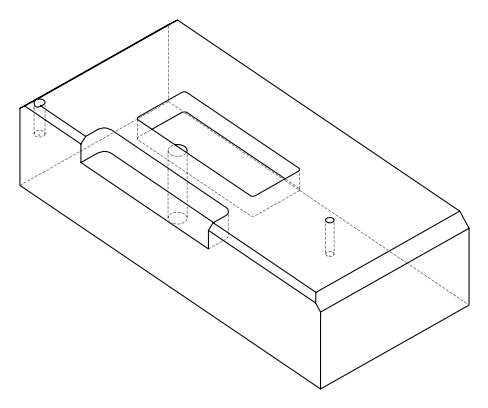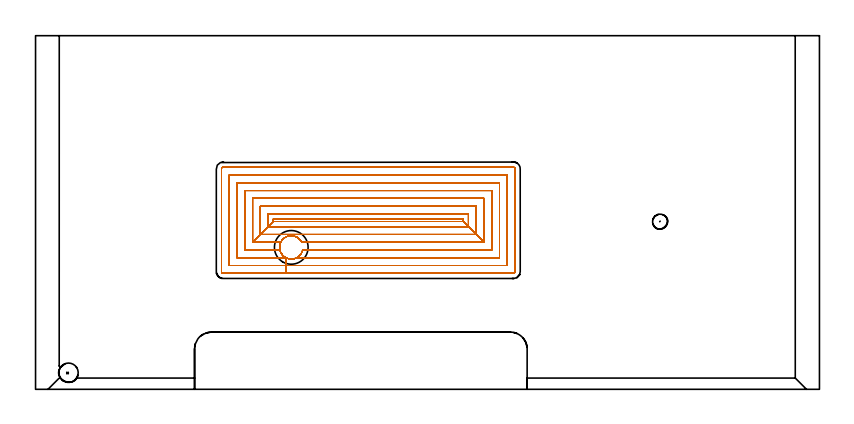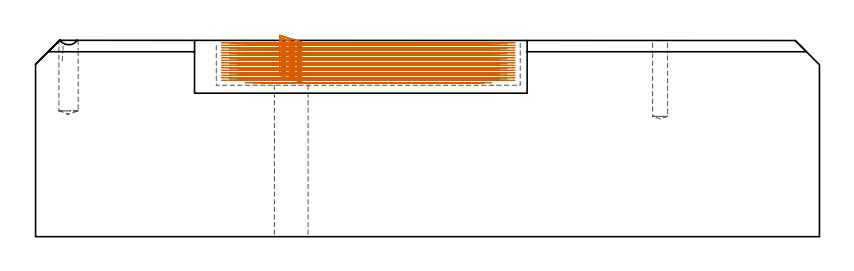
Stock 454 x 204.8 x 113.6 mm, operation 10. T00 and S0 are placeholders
(PLAN: 11 operations, 6 tool changes, 145.1 min)
(1 SPOT_DRILL | STEP1POCKET | NXT0321_9005460120000 | 0.03 min | 0 mm3)
(2 SPOT_DRILL_1 | STEP1POCKET_1 | NXT0321_9005460120000 | 0.03 min | 1 mm3)
(3 INDEXABLE_INSERT_DRILL_THROUGH_HOLE_FROM_SOLID | STEP1HOLE | NXT0302_010 | 0.37 min | 33866 mm3)
(4 DRILL_BLIND_HOLE_INTO_CENTER | STEP1POCKET | NXT0301_083 | 0.18 min | 4063 mm3)
(5 DRILL_BLIND_HOLE_INTO_CENTER_1 | STEP1POCKET_1 | NXT0301_058 | 0.19 min | 2621 mm3)
(6 AREA_MILL | FG_CHAMFER_SURFACE | UGT0205_001 | 2.07 min | 1952 mm3)
(7 AREA_MILL_1 | FG_CHAMFER_SURFACE_1 | UGT0205_001 | 8.44 min | 20073 mm3)
(8 AREA_MILL_2 | FG_CHAMFER_SURFACE_2 | UGT0205_001 | 3.98 min | 3399 mm3)
(9 AREA_MILL_3 | FG_CHAMFER_SURFACE_3 | UGT0205_001 | 8.42 min | 19048 mm3)
(10 MILL_RECTANGULAR_POCKET | POCKET_RECTANGULAR_STRAIGHT | NXT0201_008 | Follow Part, ap 1.5, ae 75% | 101.6 min | 299252 mm3)
(11 MILL_SLOT | SLOT_PARTIAL_RECTANGULAR | UGT0201_008 | Follow Part, ap 4, ae 75% | 19.78 min | 192999 mm3)
(TOOL NXT0321_9005460120000 | NC Spot Drill, 142deg, 12mm, Carbide, Uncoated | D12 PA142 FL30 Z2)
(TOOL NXT0302_010 | Index. Insert Drill 19.5mm [880-D1950L25-05] | D19.5 PA176 FL98 Z2)
(TOOL NXT0301_083 | Carbide Drill 11.2mm [860.1-1120-056A1-MM 2214] | D11.2 PA140 FL72 Z2)
(TOOL NXT0301_058 | Carbide Drill 8.7mm [860.1-0870-026A1-MM 2214] | D8.7 PA140 FL47 Z2)
(TOOL UGT0205_001 | Chamfer Mill 20 x 3 x 45 deg. | D20 FL50 Z2)
(TOOL NXT0201_008 | ENDMILL 6mm [2P460-0600-NA 1630] | D6 FL26 Z6)
(TOOL UGT0201_008 | End Mill 16 mm | D16 FL32 Z4)
(OP 10 MILL_RECTANGULAR_POCKET, part 1 of 2)
G17 G21 G94 G90
T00 M6
G54
G17 G0 G90 X141.515 Y83.685 S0 M3
G43 Z123.73 H1
Z116.73
G94 G1 X141.766 Y84.548 Z116.49 F250.
X142.164 Y85.428 Z116.231
X142.357 Y85.742 Z116.132
X142.858 Y86.451 Z115.899
X142.944 Y86.555 Z115.863
X143.418 Y87.06 Z115.677
X143.566 Y87.199 Z115.623
X144.183 Y87.695 Z115.411
X144.893 Y88.137 Z115.187
X145.218 Y88.311 Z115.088
X146.105 Y88.653 Z114.833
X147.031 Y88.868 Z114.579
X147.978 Y88.952 Z114.324
X148.928 Y88.903 Z114.069
X149.861 Y88.722 Z113.814
X150.76 Y88.412 Z113.56
X151.091 Y88.25 Z113.461
X151.811 Y87.836 Z113.238
X152.118 Y87.634 Z113.14
X152.665 Y87.183 Z112.95
X153.161 Y86.678 Z112.76
X153.603 Y86.124 Z112.57
X153.8 Y85.813 Z112.472
X154.138 Y85.2 Z112.284
X259.7 F500.
Y110.6
X125.7
Y85.2
X137.7 Y97.2
X247.7
Y98.6
X137.7
Y97.2
X134.7 Y94.2
X250.7
Y101.6
X134.7
Y94.2
X130.2 Y89.7
X255.2
Y106.1
X130.2
Y89.7
X125.7 Y85.2
X142.057
G0 X142.059 Y79.218 Z116.73
G1 X142.28 Y78.783 Z116.599 F250.
X142.468 Y78.465 Z116.5
X142.892 Y77.894 Z116.31
X143.374 Y77.371 Z116.119
X143.907 Y76.901 Z115.929
X144.209 Y76.688 Z115.83
X144.51 Y76.476 Z115.731
X145.374 Y76.021 Z115.469
X146.294 Y75.694 Z115.208
X147.252 Y75.502 Z114.946
X148.227 Y75.449 Z114.684
X149.2 Y75.537 Z114.423
X150.15 Y75.764 Z114.161
X151.057 Y76.124 Z113.899
X151.38 Y76.302 Z113.801
X151.752 Y76.526 Z113.684
X152.359 Y76.965 Z113.484
X153.022 Y77.587 Z113.24
X153.576 Y78.255 Z113.007
X153.79 Y78.555 Z112.909
X154.256 Y79.419 Z112.646
X154.593 Y80.341 Z112.383
X154.674 Y80.7 Z112.284
X264.2 F500.
Y115.1
X121.2
Y80.7
X141.524
G0 X141.925 Y84.9 Z116.73
G1 X141.766 Y84.548 Z116.626 F250.
X141.496 Y83.619 Z116.368
X141.362 Y82.662 Z116.109
X141.364 Y81.696 Z115.85
X141.505 Y80.74 Z115.591
X141.78 Y79.813 Z115.332
X141.928 Y79.476 Z115.233
X142.28 Y78.783 Z115.025
X142.468 Y78.465 Z114.926
X142.892 Y77.894 Z114.735
X143.374 Y77.371 Z114.545
X143.907 Y76.901 Z114.354
X144.209 Y76.688 Z114.255
X144.51 Y76.476 Z114.156
X145.346 Y76.033 Z113.903
X146.235 Y75.71 Z113.65
X147.16 Y75.514 Z113.396
X148.103 Y75.448 Z113.143
X149.046 Y75.514 Z112.89
X149.971 Y75.71 Z112.636
X150.86 Y76.032 Z112.383
X151.188 Y76.2 Z112.284
X268.7 F500.
Y119.6
X116.7
Y76.2
X145.019
Y71.7
X273.2
Y124.1
X112.2
Y71.7
X145.019
Y67.2
X276.9
G3 X277.7 Y68. R0.8
G1 Y127.8
G3 X276.9 Y128.6 R0.8
G1 X108.5
G3 X107.7 Y127.8 R0.8
G1 Y68.
G3 X108.5 Y67.2 R0.8
G1 X145.019
X146.019
G0 X141.517 Y83.686 Z115.284
G1 X141.531 Y83.771 Z115.261 F250.
X141.815 Y84.676 Z115.007
X142.164 Y85.428 Z114.784
X142.357 Y85.742 Z114.686
X142.858 Y86.451 Z114.453
X142.944 Y86.555 Z114.417
X143.418 Y87.06 Z114.231
X143.566 Y87.199 Z114.177
X144.183 Y87.695 Z113.965
X144.893 Y88.137 Z113.741
X145.218 Y88.311 Z113.642
X146.105 Y88.653 Z113.387
X147.031 Y88.868 Z113.133
X147.978 Y88.952 Z112.878
X148.928 Y88.903 Z112.623
X149.861 Y88.722 Z112.368
X150.76 Y88.412 Z112.113
X151.091 Y88.25 Z112.015
X151.811 Y87.836 Z111.792
X152.118 Y87.634 Z111.694
X152.665 Y87.183 Z111.504
X153.161 Y86.678 Z111.314
X153.603 Y86.124 Z111.124
X153.8 Y85.813 Z111.026
X154.138 Y85.2 Z110.838
X259.7 F500.
Y110.6
X125.7
Y85.2
X137.7 Y97.2
X247.7
Y98.6
X137.7
Y97.2
X134.7 Y94.2
X250.7
Y101.6
X134.7
Y94.2
X130.2 Y89.7
X255.2
Y106.1
X130.2
Y89.7
X125.7 Y85.2
X142.057
G0 X142.059 Y79.217 Z115.284
G1 X142.28 Y78.783 Z115.154 F250.
X142.468 Y78.465 Z115.055
X142.892 Y77.894 Z114.864
X143.374 Y77.371 Z114.673
X143.907 Y76.901 Z114.483
X144.209 Y76.688 Z114.384
X144.511 Y76.476 Z114.285
X145.374 Y76.021 Z114.024
X146.294 Y75.694 Z113.762
X147.252 Y75.502 Z113.5
X148.227 Y75.45 Z113.239
X149.2 Y75.537 Z112.977
X150.15 Y75.764 Z112.715
X151.057 Y76.124 Z112.454
X151.38 Y76.302 Z112.355
X151.752 Y76.526 Z112.238
X152.359 Y76.965 Z112.038
X153.02 Y77.586 Z111.795
X153.576 Y78.256 Z111.561
X153.789 Y78.554 Z111.463
X153.969 Y78.873 Z111.365
X154.15 Y79.194 Z111.266
X154.397 Y79.757 Z111.102
X154.593 Y80.341 Z110.937
X154.674 Y80.7 Z110.838
X264.2 F500.
Y115.1
X121.2
Y80.7
X141.524
G0 X141.918 Y84.903 Z115.284
G1 X141.815 Y84.676 Z115.217 F250.
X141.531 Y83.771 Z114.963
X141.376 Y82.834 Z114.709
X141.353 Y81.886 Z114.454
X141.463 Y80.943 Z114.2
X141.704 Y80.025 Z113.946
X141.928 Y79.476 Z113.787
X142.28 Y78.783 Z113.579
X142.468 Y78.465 Z113.48
X142.892 Y77.894 Z113.289
X143.374 Y77.371 Z113.098
X143.907 Y76.901 Z112.908
X144.209 Y76.688 Z112.809
X144.511 Y76.476 Z112.71
X145.346 Y76.033 Z112.457
X146.235 Y75.711 Z112.204
X147.16 Y75.514 Z111.95
X148.103 Y75.448 Z111.697
X149.046 Y75.514 Z111.443
X149.971 Y75.71 Z111.19
X150.86 Y76.032 Z110.937
X151.188 Y76.2 Z110.838
X268.7 F500.
Y119.6
X116.7
Y76.2
X145.019
Y71.7
X273.2
Y124.1
X112.2
Y71.7
X145.019
Y67.2
X276.9
G3 X277.7 Y68. R0.8
G1 Y127.8
G3 X276.9 Y128.6 R0.8
G1 X108.5
G3 X107.7 Y127.8 R0.8
G1 Y68.
G3 X108.5 Y67.2 R0.8
G1 X145.019
X146.019
G0 X141.516 Y83.685 Z113.838
G1 X141.765 Y84.545 Z113.598 F250.
X142.162 Y85.425 Z113.339
X142.355 Y85.738 Z113.241
X142.858 Y86.451 Z113.007
X142.944 Y86.555 Z112.971
X143.418 Y87.06 Z112.785
X143.566 Y87.199 Z112.731
X144.183 Y87.695 Z112.519
X144.893 Y88.137 Z112.295
X145.218 Y88.311 Z112.196
X146.105 Y88.653 Z111.941
X147.031 Y88.868 Z111.686
X147.978 Y88.952 Z111.432
X148.928 Y88.903 Z111.177
X149.861 Y88.722 Z110.922
X150.76 Y88.412 Z110.667
X151.091 Y88.25 Z110.569
X151.811 Y87.836 Z110.346
X152.118 Y87.634 Z110.248
X152.665 Y87.183 Z110.058
X153.161 Y86.678 Z109.868
X153.603 Y86.124 Z109.678
X153.8 Y85.813 Z109.579
X154.138 Y85.2 Z109.392
X259.7 F500.
Y110.6
X125.7
Y85.2
X137.7 Y97.2
X247.7
Y98.6
X137.7
Y97.2
X134.7 Y94.2
X250.7
Y101.6
X134.7
Y94.2
X130.2 Y89.7
X255.2
Y106.1
X130.2
Y89.7
X125.7 Y85.2
X142.057
G0 X142.059 Y79.218 Z113.838
G1 X142.28 Y78.783 Z113.707 F250.
X142.468 Y78.465 Z113.608
X142.892 Y77.894 Z113.418
X143.374 Y77.371 Z113.227
X143.907 Y76.901 Z113.037
X144.209 Y76.688 Z112.938
X144.511 Y76.476 Z112.839
X145.374 Y76.021 Z112.577
X146.294 Y75.694 Z112.316
X147.252 Y75.502 Z112.054
X148.227 Y75.45 Z111.792
X149.2 Y75.537 Z111.531
X150.15 Y75.764 Z111.269
X151.057 Y76.124 Z111.007
X151.38 Y76.302 Z110.909
X151.752 Y76.526 Z110.792
X152.359 Y76.965 Z110.592
X153.018 Y77.584 Z110.349
X153.577 Y78.256 Z110.115
X153.753 Y78.502 Z110.034
X153.906 Y78.763 Z109.953
X154.093 Y79.081 Z109.854
X154.374 Y79.698 Z109.672
X154.593 Y80.341 Z109.491
X154.674 Y80.7 Z109.392
X264.2 F500.
Y115.1
X121.2
Y80.7
X141.524
G0 X141.925 Y84.9 Z113.838
G1 X141.765 Y84.545 Z113.733 F250.
X141.496 Y83.617 Z113.475
X141.362 Y82.661 Z113.216
X141.365 Y81.695 Z112.957
X141.505 Y80.74 Z112.698
X141.779 Y79.814 Z112.44
X141.927 Y79.477 Z112.341
X142.28 Y78.783 Z112.132
X142.468 Y78.465 Z112.033
X142.892 Y77.894 Z111.843
X143.374 Y77.371 Z111.652
X143.907 Y76.901 Z111.462
X144.209 Y76.688 Z111.363
X144.511 Y76.476 Z111.264
X145.346 Y76.033 Z111.011
X146.235 Y75.711 Z110.757
X147.16 Y75.514 Z110.504
X148.103 Y75.448 Z110.251
X149.046 Y75.514 Z109.997
X149.971 Y75.71 Z109.744
X150.86 Y76.032 Z109.491
X151.188 Y76.2 Z109.392
X268.7 F500.
Y119.6
X116.7
Y76.2
X145.019
Y71.7
X273.2
Y124.1
X112.2
Y71.7
X145.019
Y67.2
X276.9
G3 X277.7 Y68. R0.8
G1 Y127.8
G3 X276.9 Y128.6 R0.8
G1 X108.5
G3 X107.7 Y127.8 R0.8
G1 Y68.
G3 X108.5 Y67.2 R0.8
G1 X145.019
X146.019
G0 X141.516 Y83.685 Z112.392
G1 X141.765 Y84.545 Z112.152 F250.
X142.162 Y85.425 Z111.893
X142.355 Y85.738 Z111.795
X142.858 Y86.451 Z111.561
X142.944 Y86.555 Z111.525
X143.418 Y87.06 Z111.339
X143.566 Y87.199 Z111.285
X144.183 Y87.695 Z111.073
X144.893 Y88.137 Z110.849
X145.218 Y88.311 Z110.75
X146.105 Y88.653 Z110.495
X147.031 Y88.868 Z110.24
X147.978 Y88.952 Z109.986
X148.928 Y88.903 Z109.731
X149.861 Y88.722 Z109.476
X150.76 Y88.412 Z109.221
X151.091 Y88.25 Z109.122
X151.811 Y87.836 Z108.9
X152.118 Y87.634 Z108.801
X152.665 Y87.183 Z108.612
X153.161 Y86.678 Z108.422
X153.603 Y86.124 Z108.232
X153.8 Y85.813 Z108.133
X154.138 Y85.2 Z107.946
X259.7 F500.
Y110.6
X125.7
Y85.2
X137.7 Y97.2
X247.7
Y98.6
X137.7
Y97.2
X134.7 Y94.2
X250.7
Y101.6
X134.7
Y94.2
X130.2 Y89.7
X255.2
Y106.1
X130.2
Y89.7
X125.7 Y85.2
X142.057
G0 X142.059 Y79.217 Z112.392
G1 X142.28 Y78.783 Z112.261 F250.
X142.468 Y78.465 Z112.162
X142.892 Y77.894 Z111.972
X143.374 Y77.371 Z111.781
X143.907 Y76.901 Z111.591
X144.209 Y76.688 Z111.492
X144.51 Y76.476 Z111.393
X145.374 Y76.021 Z111.131
X146.294 Y75.694 Z110.87
X147.252 Y75.502 Z110.608
X148.227 Y75.449 Z110.346
X149.2 Y75.537 Z110.085
X150.15 Y75.764 Z109.823
X151.057 Y76.124 Z109.561
X151.38 Y76.302 Z109.463
X151.752 Y76.526 Z109.346
X152.359 Y76.965 Z109.145
X153.018 Y77.584 Z108.903
X153.577 Y78.256 Z108.669
X153.77 Y78.526 Z108.58
X153.936 Y78.814 Z108.491
X154.12 Y79.133 Z108.392
X154.385 Y79.725 Z108.218
X154.593 Y80.341 Z108.044
X154.674 Y80.7 Z107.946
X264.2 F500.
Y115.1
X121.2
Y80.7
X141.524
G0 X141.925 Y84.9 Z112.392
G1 X141.765 Y84.545 Z112.287 F250.
X141.496 Y83.617 Z112.029
X141.362 Y82.661 Z111.77
X141.365 Y81.695 Z111.511
X141.505 Y80.74 Z111.252
X141.779 Y79.814 Z110.994
X141.927 Y79.477 Z110.895
X142.28 Y78.783 Z110.686
X142.468 Y78.465 Z110.587
X142.892 Y77.894 Z110.397
X143.374 Y77.371 Z110.206
X143.907 Y76.901 Z110.016
X144.209 Y76.688 Z109.917
X144.51 Y76.476 Z109.818
X145.346 Y76.033 Z109.565
X146.235 Y75.71 Z109.311
X147.16 Y75.514 Z109.058
X148.103 Y75.448 Z108.805
X149.046 Y75.514 Z108.551
X149.971 Y75.71 Z108.298
X150.86 Y76.032 Z108.044
X151.188 Y76.2 Z107.946
X268.7 F500.
Y119.6
X116.7
Y76.2
X145.019
Y71.7
X273.2
Y124.1
X112.2
Y71.7
X145.019
Y67.2
X276.9
G3 X277.7 Y68. R0.8
G1 Y127.8
G3 X276.9 Y128.6 R0.8
G1 X108.5
G3 X107.7 Y127.8 R0.8
G1 Y68.
G3 X108.5 Y67.2 R0.8
G1 X145.019
X146.019
G0 X141.516 Y83.685 Z110.946
G1 X141.765 Y84.545 Z110.706 F250.
X142.162 Y85.425 Z110.447
X142.355 Y85.738 Z110.349
X142.858 Y86.451 Z110.115
X142.944 Y86.555 Z110.079
X143.418 Y87.06 Z109.893
X143.566 Y87.199 Z109.839
X144.183 Y87.695 Z109.627
X144.893 Y88.137 Z109.403
X145.218 Y88.311 Z109.304
X146.105 Y88.653 Z109.049
X147.031 Y88.868 Z108.794
X147.978 Y88.952 Z108.539
X148.928 Y88.903 Z108.285
X149.861 Y88.722 Z108.03
X150.76 Y88.412 Z107.775
X151.091 Y88.25 Z107.676
X151.811 Y87.836 Z107.454
X152.118 Y87.634 Z107.355
X152.665 Y87.183 Z107.165
X153.161 Y86.678 Z106.976
X153.603 Y86.124 Z106.786
X153.8 Y85.813 Z106.687
X154.138 Y85.2 Z106.5
X259.7 F500.
X247.7 Y97.2
Y98.6
X137.7
Y97.2
X247.7
X250.7 Y94.2
Y101.6
X134.7
Y94.2
X250.7
X255.2 Y89.7
Y106.1
X130.2
Y89.7
X255.2
X259.7 Y85.2
Y110.6
X125.7
Y85.2
X142.057
G0 X142.059 Y79.218 Z110.946
G1 X142.28 Y78.783 Z110.815 F250.
X142.468 Y78.465 Z110.716
X142.892 Y77.894 Z110.525
X143.374 Y77.371 Z110.335
X143.907 Y76.901 Z110.144
X144.209 Y76.688 Z110.045
X144.51 Y76.476 Z109.947
X145.374 Y76.021 Z109.685
X146.294 Y75.694 Z109.423
X147.252 Y75.502 Z109.162
X148.227 Y75.449 Z108.9
X149.2 Y75.537 Z108.638
X150.15 Y75.764 Z108.377
X151.057 Y76.124 Z108.115
X151.38 Y76.302 Z108.016
X151.752 Y76.526 Z107.9
X152.359 Y76.965 Z107.699
X153.023 Y77.589 Z107.455
X153.576 Y78.255 Z107.223
X153.79 Y78.555 Z107.124
X154.256 Y79.419 Z106.861
X154.593 Y80.341 Z106.598
X154.674 Y80.7 Z106.5
X264.2 F500.
Y115.1
X121.2
Y80.7
X141.524
G0 X141.925 Y84.9 Z110.946
G1 X141.765 Y84.545 Z110.841 F250.
X141.496 Y83.617 Z110.582
X141.362 Y82.661 Z110.324
X141.365 Y81.695 Z110.065
X141.505 Y80.74 Z109.806
X141.779 Y79.814 Z109.548
X141.927 Y79.477 Z109.449
X142.28 Y78.783 Z109.24
X142.468 Y78.465 Z109.141
X142.892 Y77.894 Z108.951
X143.374 Y77.371 Z108.76
X143.907 Y76.901 Z108.57
X144.209 Y76.688 Z108.471
X144.51 Y76.476 Z108.372
X145.346 Y76.033 Z108.119
X146.235 Y75.71 Z107.865
X147.16 Y75.514 Z107.612
X148.103 Y75.448 Z107.358
X149.046 Y75.514 Z107.105
X149.971 Y75.71 Z106.852
X150.86 Y76.032 Z106.598
X151.188 Y76.2 Z106.5
X268.7 F500.
Y119.6
X116.7
Y76.2
X145.019
Y71.7
X273.2
Y124.1
X112.2
Y71.7
X145.019
Y67.2
X276.9
G3 X277.7 Y68. R0.8
G1 Y127.8
G3 X276.9 Y128.6 R0.8
G1 X108.5
G3 X107.7 Y127.8 R0.8
G1 Y68.
G3 X108.5 Y67.2 R0.8
G1 X145.019
X146.019
G0 X141.516 Y83.685 Z109.5
G1 X141.765 Y84.545 Z109.26 F250.
X142.162 Y85.425 Z109.001
X142.355 Y85.738 Z108.902
X142.858 Y86.451 Z108.669
X142.944 Y86.555 Z108.633
X143.418 Y87.06 Z108.447
X143.566 Y87.199 Z108.392
X144.183 Y87.695 Z108.18
X144.893 Y88.137 Z107.956
X145.218 Y88.311 Z107.858
X146.105 Y88.653 Z107.603
X147.031 Y88.868 Z107.348
X147.978 Y88.952 Z107.093
X148.928 Y88.903 Z106.839
X149.861 Y88.722 Z106.584
X150.76 Y88.412 Z106.329
X151.091 Y88.25 Z106.23
X151.811 Y87.836 Z106.008
X152.118 Y87.634 Z105.909
X152.665 Y87.183 Z105.719
X153.161 Y86.678 Z105.53
X153.603 Y86.124 Z105.34
X153.8 Y85.813 Z105.241
X154.138 Y85.2 Z105.053
X259.7 F500.
X247.7 Y97.2
Y98.6
X137.7
Y97.2
X247.7
X250.7 Y94.2
Y101.6
X134.7
Y94.2
X250.7
X255.2 Y89.7
Y106.1
X130.2
Y89.7
X255.2
X259.7 Y85.2
Y110.6
X125.7
Y85.2
X142.057
G0 X142.059 Y79.218 Z109.5
G1 X142.28 Y78.783 Z109.369 F250.
X142.468 Y78.465 Z109.27
X142.892 Y77.894 Z109.079
X143.374 Y77.371 Z108.889
X143.907 Y76.901 Z108.698
X144.209 Y76.688 Z108.599
X144.51 Y76.476 Z108.501
X145.374 Y76.021 Z108.239
X146.294 Y75.694 Z107.977
X147.252 Y75.502 Z107.716
X148.227 Y75.449 Z107.454
X149.2 Y75.537 Z107.192
X150.15 Y75.764 Z106.931
X151.057 Y76.124 Z106.669
X151.38 Y76.302 Z106.57
X151.752 Y76.526 Z106.454
X152.359 Y76.965 Z106.253
X153.023 Y77.589 Z106.009
X153.576 Y78.255 Z105.777
X153.79 Y78.555 Z105.678
X154.256 Y79.419 Z105.415
X154.593 Y80.341 Z105.152
X154.674 Y80.7 Z105.053
X264.2 F500.
Y115.1
X121.2
Y80.7
X141.524
G0 X141.925 Y84.9 Z109.5
G1 X141.765 Y84.545 Z109.395 F250.
X141.496 Y83.617 Z109.136
X141.362 Y82.661 Z108.878
X141.365 Y81.695 Z108.619
X141.505 Y80.74 Z108.36
X141.779 Y79.814 Z108.101
X141.927 Y79.477 Z108.003
X142.28 Y78.783 Z107.794
X142.468 Y78.465 Z107.695
X142.892 Y77.894 Z107.505
X143.374 Y77.371 Z107.314
X143.907 Y76.901 Z107.124
X144.209 Y76.688 Z107.025
X144.51 Y76.476 Z106.926
X145.346 Y76.033 Z106.672
X146.235 Y75.71 Z106.419
X147.16 Y75.514 Z106.166
X148.103 Y75.448 Z105.912
X149.046 Y75.514 Z105.659
X149.971 Y75.71 Z105.406
X150.86 Y76.032 Z105.152
X151.188 Y76.2 Z105.053
X268.7 F500.
Y119.6
X116.7
Y76.2
X145.019
Y71.7
X273.2
Y124.1
X112.2
Y71.7
X145.019
Y67.2
X276.9
G3 X277.7 Y68. R0.8
G1 Y127.8
G3 X276.9 Y128.6 R0.8
G1 X108.5
G3 X107.7 Y127.8 R0.8
G1 Y68.
G3 X108.5 Y67.2 R0.8
G1 X145.019
X146.019
G0 X141.516 Y83.685 Z108.053
G1 X141.765 Y84.545 Z107.814 F250.
X142.162 Y85.425 Z107.555
X142.355 Y85.738 Z107.456
X142.858 Y86.451 Z107.223
X142.944 Y86.555 Z107.186
X143.418 Y87.06 Z107.001
X143.566 Y87.199 Z106.946
X144.183 Y87.695 Z106.734
X144.893 Y88.137 Z106.51
X145.218 Y88.311 Z106.411
X146.105 Y88.653 Z106.157
X147.031 Y88.868 Z105.902
X147.978 Y88.952 Z105.647
X148.928 Y88.903 Z105.392
X149.861 Y88.722 Z105.138
X150.76 Y88.412 Z104.883
X151.091 Y88.25 Z104.784
X151.811 Y87.836 Z104.562
X152.118 Y87.634 Z104.463
X152.665 Y87.183 Z104.273
X153.161 Y86.678 Z104.083
X153.603 Y86.124 Z103.894
X153.8 Y85.813 Z103.795
X154.138 Y85.2 Z103.607
X259.7 F500.
X247.7 Y97.2
Y98.6
X137.7
Y97.2
X247.7
X250.7 Y94.2
Y101.6
X134.7
Y94.2
X250.7
X255.2 Y89.7
Y106.1
X130.2
Y89.7
X255.2
X259.7 Y85.2
Y110.6
X125.7
Y85.2
X142.057
G0 X142.059 Y79.218 Z108.053
G1 X142.28 Y78.783 Z107.923 F250.
X142.468 Y78.465 Z107.824
X142.892 Y77.894 Z107.633
X143.374 Y77.371 Z107.443
X143.907 Y76.901 Z107.252
X144.209 Y76.688 Z107.153
X144.51 Y76.476 Z107.054
X145.374 Y76.021 Z106.793
X146.294 Y75.694 Z106.531
X147.252 Y75.502 Z106.269
X148.227 Y75.449 Z106.008
X149.2 Y75.537 Z105.746
X150.15 Y75.764 Z105.484
X151.057 Y76.124 Z105.223
X151.38 Y76.302 Z105.124
X151.752 Y76.526 Z105.008
X152.359 Y76.965 Z104.807
X153.023 Y77.589 Z104.563
X153.576 Y78.255 Z104.331
X153.79 Y78.555 Z104.232
X154.256 Y79.419 Z103.969
X154.593 Y80.341 Z103.706
X154.674 Y80.7 Z103.607
X264.2 F500.
Y115.1
X121.2
Y80.7
X141.524
G0 X141.925 Y84.9 Z108.053
G1 X141.765 Y84.545 Z107.949 F250.
X141.496 Y83.617 Z107.69
X141.362 Y82.661 Z107.431
X141.365 Y81.695 Z107.173
X141.505 Y80.74 Z106.914
X141.779 Y79.814 Z106.655
X141.927 Y79.477 Z106.557
X142.28 Y78.783 Z106.348
X142.468 Y78.465 Z106.249
X142.892 Y77.894 Z106.058
X143.374 Y77.371 Z105.868
X143.907 Y76.901 Z105.677
X144.209 Y76.688 Z105.578
X144.51 Y76.476 Z105.48
X145.346 Y76.033 Z105.226
X146.235 Y75.71 Z104.973
X147.16 Y75.514 Z104.72
X148.103 Y75.448 Z104.466
X149.046 Y75.514 Z104.213
X149.971 Y75.71 Z103.959
X150.86 Y76.032 Z103.706
X151.188 Y76.2 Z103.607
X268.7 F500.
Y119.6
X116.7
Y76.2
X145.019
Y71.7
X273.2
Y124.1
X112.2
Y71.7
X145.019
Y67.2
X276.9
G3 X277.7 Y68. R0.8
G1 Y127.8
G3 X276.9 Y128.6 R0.8
G1 X108.5
G3 X107.7 Y127.8 R0.8
G1 Y68.
G3 X108.5 Y67.2 R0.8
G1 X145.019
X146.019
G0 X141.521 Y83.684 Z106.607
G1 X141.548 Y83.842 Z106.564 F250.
X141.87 Y84.813 Z106.29
X142.03 Y85.144 Z106.192
X142.177 Y85.449 Z106.101
X142.354 Y85.738 Z106.01
X142.863 Y86.456 Z105.774
X142.943 Y86.554 Z105.74
X143.424 Y87.066 Z105.552
X143.566 Y87.199 Z105.5
X144.184 Y87.696 Z105.288
X144.891 Y88.136 Z105.064
X145.216 Y88.31 Z104.966
X146.1 Y88.651 Z104.712
X147.022 Y88.866 Z104.458
X147.964 Y88.951 Z104.205
X148.91 Y88.905 Z103.951
X149.84 Y88.727 Z103.697
X150.736 Y88.423 Z103.444
X151.091 Y88.25 Z103.338
X151.808 Y87.838 Z103.116
X152.116 Y87.635 Z103.017
X152.646 Y87.2 Z102.834
X153.13 Y86.713 Z102.65
X153.642 Y86.062 Z102.428
X153.799 Y85.814 Z102.349
X154.138 Y85.2 Z102.161
X259.7 F500.
X247.7 Y97.2
Y98.6
X137.7
Y97.2
X247.7
X250.7 Y94.2
Y101.6
X134.7
Y94.2
X250.7
X255.2 Y89.7
Y106.1
X130.2
Y89.7
X255.2
X259.7 Y85.2
Y110.6
X125.7
Y85.2
X142.057
G0 X142.059 Y79.218 Z106.607
G1 X142.28 Y78.783 Z106.477 F250.
X142.46 Y78.478 Z106.382
X142.671 Y78.194 Z106.287
X142.89 Y77.897 Z106.188
X143.373 Y77.372 Z105.997
X143.909 Y76.9 Z105.806
X144.21 Y76.687 Z105.707
X144.512 Y76.475 Z105.608
X145.374 Y76.021 Z105.347
X146.293 Y75.694 Z105.085
X147.249 Y75.502 Z104.824
X148.223 Y75.449 Z104.563
X149.194 Y75.536 Z104.302
X150.143 Y75.762 Z104.04
X151.05 Y76.12 Z103.779
X151.373 Y76.298 Z103.68
X151.753 Y76.527 Z103.561
X152.359 Y76.965 Z103.361
X153.023 Y77.589 Z103.117
X153.576 Y78.255 Z102.885
X153.772 Y78.529 Z102.794
X153.94 Y78.822 Z102.704
X154.124 Y79.142 Z102.605
X154.387 Y79.73 Z102.433
X154.593 Y80.341 Z102.26
X154.674 Y80.7 Z102.161
X264.2 F500.
Y115.1
X121.2
Y80.7
X141.524
G0 X141.915 Y84.906 Z106.607
G1 X141.87 Y84.813 Z106.58 F250.
X141.548 Y83.842 Z106.305
X141.376 Y82.833 Z106.031
X141.357 Y81.81 Z105.757
X141.493 Y80.796 Z105.483
X141.779 Y79.814 Z105.209
X141.927 Y79.477 Z105.11
X142.28 Y78.783 Z104.902
X142.46 Y78.478 Z104.807
X142.671 Y78.194 Z104.712
X142.89 Y77.897 Z104.613
X143.373 Y77.372 Z104.422
X143.909 Y76.9 Z104.231
X144.21 Y76.687 Z104.132
X144.512 Y76.475 Z104.033
X145.347 Y76.033 Z103.78
X146.236 Y75.71 Z103.526
X147.161 Y75.514 Z103.273
X148.104 Y75.448 Z103.02
X149.047 Y75.514 Z102.767
X149.971 Y75.71 Z102.513
X150.86 Y76.032 Z102.26
X151.188 Y76.2 Z102.161
X268.7 F500.
Y119.6
X116.7
Y76.2
X145.019
Y71.7
X273.2
Y124.1
X112.2
Y71.7
X145.019
Y67.2
X276.9
G3 X277.7 Y68. R0.8
G1 Y127.8
G3 X276.9 Y128.6 R0.8
G1 X108.5
G3 X107.7 Y127.8 R0.8
G1 Y68.
G3 X108.5 Y67.2 R0.8
G1 X145.019
X146.019
G0 X141.515 Y83.685 Z105.161
G1 X141.526 Y83.752 Z105.143 F250.
X141.801 Y84.642 Z104.893
X142.163 Y85.426 Z104.662
X142.356 Y85.74 Z104.563
X142.863 Y86.456 Z104.328
X142.943 Y86.554 Z104.294
X143.424 Y87.066 Z104.106
X143.566 Y87.199 Z104.054
X144.184 Y87.696 Z103.841
X144.812 Y88.086 Z103.643
X144.891 Y88.136 Z103.618
X145.216 Y88.31 Z103.519
X146.1 Y88.651 Z103.266
X147.021 Y88.866 Z103.012
X147.964 Y88.951 Z102.758
X148.91 Y88.905 Z102.505
X149.84 Y88.727 Z102.251
X150.736 Y88.423 Z101.997
X151.091 Y88.25 Z101.892
X151.118 Y88.235 Z101.883
X151.808 Y87.838 Z101.67
X152.116 Y87.635 Z101.571
X152.65 Y87.196 Z101.386
X153.137 Y86.705 Z101.201
X153.637 Y86.069 Z100.984
X153.799 Y85.814 Z100.903
X154.138 Y85.2 Z100.715
X259.7 F500.
Y110.6
X125.7
Y85.2
X137.7 Y97.2
X247.7
Y98.6
X137.7
Y97.2
X134.7 Y94.2
X250.7
Y101.6
X134.7
Y94.2
X130.2 Y89.7
X255.2
Y106.1
X130.2
Y89.7
X125.7 Y85.2
X142.057
G0 X142.059 Y79.218 Z105.161
G1 X142.28 Y78.783 Z105.031 F250.
X142.46 Y78.478 Z104.936
X142.671 Y78.194 Z104.841
X142.89 Y77.897 Z104.742
X143.373 Y77.372 Z104.551
X143.909 Y76.9 Z104.36
X144.21 Y76.687 Z104.261
X144.512 Y76.475 Z104.162
X145.374 Y76.021 Z103.901
X146.293 Y75.694 Z103.639
X147.249 Y75.502 Z103.378
X148.223 Y75.449 Z103.117
X149.194 Y75.536 Z102.855
X150.143 Y75.762 Z102.594
X151.05 Y76.12 Z102.333
X151.373 Y76.298 Z102.234
X151.753 Y76.527 Z102.115
X152.354 Y76.962 Z101.916
X153.023 Y77.588 Z101.671
X153.576 Y78.255 Z101.439
X153.751 Y78.5 Z101.358
X153.904 Y78.76 Z101.277
X154.091 Y79.077 Z101.178
X154.374 Y79.696 Z100.996
X154.593 Y80.341 Z100.814
X154.674 Y80.7 Z100.715
X264.2 F500.
Y115.1
X121.2
Y80.7
X141.524
G0 X141.919 Y84.903 Z105.161
G1 X141.801 Y84.642 Z105.084 F250.
X141.526 Y83.752 Z104.835
X141.376 Y82.833 Z104.585
X141.353 Y81.902 Z104.336
X141.457 Y80.977 Z104.086
X141.687 Y80.075 Z103.837
X141.928 Y79.476 Z103.664
X142.28 Y78.783 Z103.456
X142.46 Y78.478 Z103.361
X142.671 Y78.194 Z103.266
X142.89 Y77.897 Z103.167
X143.373 Y77.372 Z102.976
X143.909 Y76.9 Z102.785
X144.21 Y76.687 Z102.686
X144.512 Y76.475 Z102.587
X145.347 Y76.033 Z102.334
X146.236 Y75.71 Z102.08
X147.161 Y75.514 Z101.827
X148.104 Y75.448 Z101.574
X149.047 Y75.514 Z101.32
X149.971 Y75.71 Z101.067
X150.86 Y76.032 Z100.814
X151.188 Y76.2 Z100.715
X268.7 F500.
Y119.6
X116.7
Y76.2
X145.019
Y71.7
X273.2
Y124.1
X112.2
Y71.7
X145.019
Y67.2
X276.9
G3 X277.7 Y68. R0.8
G1 Y127.8
G3 X276.9 Y128.6 R0.8
G1 X108.5
G3 X107.7 Y127.8 R0.8
G1 Y68.
G3 X108.5 Y67.2 R0.8
G1 X145.019
X146.019
G0 X141.514 Y83.686 Z103.715
G1 X141.52 Y83.726 Z103.704 F250.
X141.814 Y84.676 Z103.438
X142.166 Y85.43 Z103.215
X142.358 Y85.744 Z103.116
X142.858 Y86.451 Z102.884
X142.944 Y86.555 Z102.848
X143.418 Y87.06 Z102.662
X143.566 Y87.199 Z102.608
X144.183 Y87.695 Z102.396
X144.893 Y88.137 Z102.172
X145.218 Y88.311 Z102.073
X146.105 Y88.653 Z101.818
X147.031 Y88.868 Z101.564
X147.978 Y88.952 Z101.309
X148.928 Y88.903 Z101.054
X149.861 Y88.722 Z100.799
X150.76 Y88.412 Z100.544
X151.091 Y88.25 Z100.446
X151.811 Y87.836 Z100.223
X152.118 Y87.634 Z100.125
X152.665 Y87.183 Z99.935
X153.161 Y86.678 Z99.745
X153.603 Y86.124 Z99.555
X153.8 Y85.813 Z99.457
X154.138 Y85.2 Z99.269
X259.7 F500.
X247.7 Y97.2
Y98.6
X137.7
Y97.2
X247.7
X250.7 Y94.2
Y101.6
X134.7
Y94.2
X250.7
X255.2 Y89.7
Y106.1
X130.2
Y89.7
X255.2
X259.7 Y85.2
Y110.6
X125.7
Y85.2
X142.057
G0 X142.059 Y79.218 Z103.715
G1 X142.28 Y78.783 Z103.585 F250.
X142.468 Y78.465 Z103.486
X142.892 Y77.894 Z103.295
X143.374 Y77.371 Z103.104
X143.907 Y76.901 Z102.914
X144.209 Y76.688 Z102.815
X144.51 Y76.476 Z102.716
X145.374 Y76.021 Z102.455
X146.294 Y75.694 Z102.193
X147.252 Y75.502 Z101.931
X148.227 Y75.45 Z101.67
X149.2 Y75.537 Z101.408
X150.15 Y75.764 Z101.146
X151.057 Y76.124 Z100.885
X151.38 Y76.302 Z100.786
X151.752 Y76.526 Z100.669
X152.354 Y76.962 Z100.47
X153.021 Y77.587 Z100.225
X153.576 Y78.255 Z99.993
X153.782 Y78.543 Z99.898
X153.956 Y78.85 Z99.803
X154.138 Y79.17 Z99.704
X154.393 Y79.745 Z99.536
X154.593 Y80.341 Z99.368
X154.674 Y80.7 Z99.269
X264.2 F500.
Y115.1
X121.2
Y80.7
X141.524
G0 X141.918 Y84.904 Z103.715
G1 X141.814 Y84.676 Z103.648 F250.
X141.52 Y83.726 Z103.382
X141.368 Y82.744 Z103.115
X141.361 Y81.751 Z102.849
X141.499 Y80.767 Z102.583
X141.78 Y79.813 Z102.317
X141.928 Y79.476 Z102.218
X142.28 Y78.783 Z102.01
X142.468 Y78.465 Z101.911
X142.892 Y77.894 Z101.72
X143.374 Y77.371 Z101.53
X143.907 Y76.901 Z101.339
X144.209 Y76.688 Z101.24
X144.51 Y76.476 Z101.141
X145.346 Y76.033 Z100.888
X146.235 Y75.71 Z100.635
X147.16 Y75.514 Z100.381
X148.103 Y75.448 Z100.128
X149.046 Y75.514 Z99.874
X149.971 Y75.71 Z99.621
X150.86 Y76.032 Z99.368
X151.188 Y76.2 Z99.269
X268.7 F500.
Y119.6
X116.7
Y76.2
X145.019
Y71.7
X273.2
Y124.1
X112.2
Y71.7
X145.019
Y67.2
X276.9
G3 X277.7 Y68. R0.8
G1 Y127.8
G3 X276.9 Y128.6 R0.8
G1 X108.5
G3 X107.7 Y127.8 R0.8
G1 Y68.
G3 X108.5 Y67.2 R0.8
G1 X145.019
X146.019
G0 X141.514 Y83.686 Z102.269
G1 X141.52 Y83.727 Z102.258 F250.
X141.815 Y84.676 Z101.992
X142.166 Y85.43 Z101.769
X142.358 Y85.744 Z101.67
X142.858 Y86.451 Z101.438
X142.944 Y86.555 Z101.402
X143.418 Y87.06 Z101.216
X143.566 Y87.199 Z101.162
X144.183 Y87.695 Z100.95
X144.893 Y88.137 Z100.726
X145.218 Y88.311 Z100.627
X146.105 Y88.653 Z100.372
X147.031 Y88.868 Z100.117
X147.978 Y88.952 Z99.863
X148.928 Y88.903 Z99.608
X149.861 Y88.722 Z99.353
X150.76 Y88.412 Z99.098
X151.091 Y88.25 Z99.
X151.811 Y87.836 Z98.777
X152.118 Y87.634 Z98.679
X152.665 Y87.183 Z98.489
X153.161 Y86.678 Z98.299
X153.603 Y86.124 Z98.109
X153.8 Y85.813 Z98.01
X154.138 Y85.2 Z97.823
X259.7 F500.
X247.7 Y97.2
Y98.6
X137.7
Y97.2
X247.7
X250.7 Y94.2
Y101.6
X134.7
Y94.2
X250.7
X255.2 Y89.7
Y106.1
X130.2
Y89.7
X255.2
X259.7 Y85.2
Y110.6
X125.7
Y85.2
X142.057
G0 X142.059 Y79.218 Z102.269
G1 X142.28 Y78.783 Z102.138 F250.
X142.468 Y78.465 Z102.039
X142.892 Y77.894 Z101.849
X143.374 Y77.371 Z101.658
X143.907 Y76.901 Z101.468
X144.209 Y76.688 Z101.369
X144.51 Y76.476 Z101.27
X145.374 Y76.021 Z101.008
X146.294 Y75.694 Z100.747
X147.252 Y75.502 Z100.485
X148.227 Y75.45 Z100.223
X149.2 Y75.537 Z99.962
X150.15 Y75.764 Z99.7
X151.057 Y76.124 Z99.438
X151.38 Y76.302 Z99.34
X151.752 Y76.526 Z99.223
X152.359 Y76.965 Z99.023
X153.019 Y77.585 Z98.78
X153.576 Y78.256 Z98.546
X153.76 Y78.512 Z98.462
X153.919 Y78.785 Z98.377
X154.105 Y79.103 Z98.278
X154.379 Y79.71 Z98.1
X154.593 Y80.341 Z97.922
X154.674 Y80.7 Z97.823
X264.2 F500.
Y115.1
X121.2
Y80.7
X141.524
G0 X141.919 Y84.904 Z102.269
G1 X141.815 Y84.676 Z102.202 F250.
X141.52 Y83.727 Z101.936
X141.368 Y82.745 Z101.669
X141.361 Y81.751 Z101.403
X141.499 Y80.767 Z101.137
X141.779 Y79.814 Z100.871
X141.927 Y79.477 Z100.772
X142.28 Y78.783 Z100.563
X142.468 Y78.465 Z100.465
X142.892 Y77.894 Z100.274
X143.374 Y77.371 Z100.083
X143.907 Y76.901 Z99.893
X144.209 Y76.688 Z99.794
X144.51 Y76.476 Z99.695
X145.346 Y76.033 Z99.442
X146.235 Y75.71 Z99.188
X147.16 Y75.514 Z98.935
X148.103 Y75.448 Z98.682
X149.046 Y75.514 Z98.428
X149.971 Y75.71 Z98.175
X150.86 Y76.032 Z97.922
X151.188 Y76.2 Z97.823
X268.7 F500.
Y119.6
X116.7
Y76.2
X145.019
Y71.7
X273.2
Y124.1
X112.2
Y71.7
X145.019
Y67.2
X276.9
G3 X277.7 Y68. R0.8
G1 Y127.8
G3 X276.9 Y128.6 R0.8
G1 X108.5
G3 X107.7 Y127.8 R0.8
G1 Y68.
G3 X108.5 Y67.2 R0.8
G1 X145.019
X146.019
G0 X141.516 Y83.685 Z100.823
G1 X141.765 Y84.545 Z100.583 F250.
X142.162 Y85.425 Z100.324
X142.355 Y85.738 Z100.226
X142.858 Y86.451 Z99.992
X142.944 Y86.555 Z99.956
X143.418 Y87.06 Z99.77
X143.566 Y87.199 Z99.716
X144.183 Y87.695 Z99.504
X144.893 Y88.137 Z99.28
X145.218 Y88.311 Z99.181
X146.105 Y88.653 Z98.926
X147.031 Y88.868 Z98.671
X147.978 Y88.952 Z98.417
X148.928 Y88.903 Z98.162
X149.861 Y88.722 Z97.907
X150.76 Y88.412 Z97.652
X151.091 Y88.25 Z97.553
X151.811 Y87.836 Z97.331
X152.118 Y87.634 Z97.232
X152.665 Y87.183 Z97.043
X153.161 Y86.678 Z96.853
X153.603 Y86.124 Z96.663
X153.8 Y85.813 Z96.564
X154.138 Y85.2 Z96.377
X259.7 F500.
X247.7 Y97.2
Y98.6
X137.7
Y97.2
X247.7
X250.7 Y94.2
Y101.6
X134.7
Y94.2
X250.7
X255.2 Y89.7
Y106.1
X130.2
Y89.7
X255.2
X259.7 Y85.2
Y110.6
X125.7
Y85.2
X142.057
G0 X142.059 Y79.217 Z100.823
G1 X142.28 Y78.783 Z100.692 F250.
X142.468 Y78.465 Z100.593
X142.892 Y77.894 Z100.403
X143.374 Y77.371 Z100.212
X143.907 Y76.901 Z100.022
X144.209 Y76.688 Z99.923
X144.51 Y76.476 Z99.824
X145.374 Y76.021 Z99.562
X146.294 Y75.694 Z99.301
X147.252 Y75.502 Z99.039
X148.227 Y75.449 Z98.777
X149.2 Y75.537 Z98.516
X150.15 Y75.764 Z98.254
X151.057 Y76.124 Z97.992
X151.38 Y76.302 Z97.894
X151.752 Y76.526 Z97.777
X152.359 Y76.965 Z97.577
X153.019 Y77.585 Z97.334
X153.576 Y78.256 Z97.1
X153.773 Y78.531 Z97.01
X153.942 Y78.824 Z96.919
X154.125 Y79.144 Z96.82
X154.387 Y79.731 Z96.648
X154.593 Y80.341 Z96.475
X154.674 Y80.7 Z96.377
X264.2 F500.
Y115.1
X121.2
Y80.7
X141.524
G0 X141.925 Y84.9 Z100.823
G1 X141.765 Y84.545 Z100.718 F250.
X141.496 Y83.617 Z100.46
X141.362 Y82.661 Z100.201
X141.365 Y81.695 Z99.942
X141.505 Y80.74 Z99.683
X141.779 Y79.814 Z99.425
X141.927 Y79.477 Z99.326
X142.28 Y78.783 Z99.117
X142.468 Y78.465 Z99.018
X142.892 Y77.894 Z98.828
X143.374 Y77.371 Z98.637
X143.907 Y76.901 Z98.447
X144.209 Y76.688 Z98.348
X144.51 Y76.476 Z98.249
X145.346 Y76.033 Z97.996
X146.235 Y75.71 Z97.742
X147.16 Y75.514 Z97.489
X148.103 Y75.448 Z97.236
X149.046 Y75.514 Z96.982
X149.971 Y75.71 Z96.729
X150.86 Y76.032 Z96.475
X151.188 Y76.2 Z96.377
X268.7 F500.
Y119.6
X116.7
Y76.2
X145.019
Y71.7
X273.2
Y124.1
X112.2
Y71.7
X145.019
Y67.2
X276.9
G3 X277.7 Y68. R0.8
G1 Y127.8
G3 X276.9 Y128.6 R0.8
G1 X108.5
G3 X107.7 Y127.8 R0.8
G1 Y68.
G3 X108.5 Y67.2 R0.8
G1 X145.019
X146.019
G0 X141.516 Y83.685 Z99.377
G1 X141.765 Y84.545 Z99.137 F250.
X142.162 Y85.425 Z98.878
X142.355 Y85.738 Z98.78
X142.858 Y86.451 Z98.546
X142.944 Y86.555 Z98.51
X143.418 Y87.06 Z98.324
X143.566 Y87.199 Z98.27
X144.183 Y87.695 Z98.058
X144.893 Y88.137 Z97.834
X145.218 Y88.311 Z97.735
X146.105 Y88.653 Z97.48
X147.031 Y88.868 Z97.225
X147.978 Y88.952 Z96.97
X148.928 Y88.903 Z96.716
X149.861 Y88.722 Z96.461
X150.76 Y88.412 Z96.206
X151.091 Y88.25 Z96.107
X151.811 Y87.836 Z95.885
X152.118 Y87.634 Z95.786
X152.665 Y87.183 Z95.597
X153.161 Y86.678 Z95.407
X153.603 Y86.124 Z95.217
X153.8 Y85.813 Z95.118
X154.138 Y85.2 Z94.931
X259.7 F500.
X247.7 Y97.2
Y98.6
X137.7
Y97.2
X247.7
X250.7 Y94.2
Y101.6
X134.7
Y94.2
X250.7
X255.2 Y89.7
Y106.1
X130.2
Y89.7
X255.2
X259.7 Y85.2
Y110.6
X125.7
Y85.2
X142.057
G0 X142.059 Y79.218 Z99.377
G1 X142.28 Y78.783 Z99.246 F250.
X142.468 Y78.465 Z99.147
X142.892 Y77.894 Z98.956
X143.374 Y77.371 Z98.766
X143.907 Y76.901 Z98.575
X144.209 Y76.688 Z98.476
X144.51 Y76.476 Z98.378
X145.374 Y76.021 Z98.116
X146.294 Y75.694 Z97.854
X147.252 Y75.502 Z97.593
X148.227 Y75.449 Z97.331
X149.2 Y75.537 Z97.069
X150.15 Y75.764 Z96.808
X151.057 Y76.124 Z96.546
X151.38 Y76.302 Z96.447
X151.752 Y76.526 Z96.331
X152.359 Y76.965 Z96.13
X153.023 Y77.589 Z95.886
X153.576 Y78.255 Z95.654
X153.79 Y78.555 Z95.555
X154.256 Y79.419 Z95.292
X154.593 Y80.341 Z95.029
X154.674 Y80.7 Z94.931
X264.2 F500.
Y115.1
X121.2
Y80.7
X141.524
G0 X141.925 Y84.9 Z99.377
G1 X141.765 Y84.545 Z99.272 F250.
X141.496 Y83.617 Z99.013
X141.362 Y82.661 Z98.755
X141.365 Y81.695 Z98.496
X141.505 Y80.74 Z98.237
X141.779 Y79.814 Z97.979
X141.927 Y79.477 Z97.88
X142.28 Y78.783 Z97.671
X142.468 Y78.465 Z97.572
X142.892 Y77.894 Z97.382
X143.374 Y77.371 Z97.191
X143.907 Y76.901 Z97.001
X144.209 Y76.688 Z96.902
X144.51 Y76.476 Z96.803
X145.346 Y76.033 Z96.55
X146.235 Y75.71 Z96.296
X147.16 Y75.514 Z96.043
X148.103 Y75.448 Z95.789
X149.046 Y75.514 Z95.536
X149.971 Y75.71 Z95.283
X150.86 Y76.032 Z95.029
X151.188 Y76.2 Z94.931
X268.7 F500.
Y119.6
X116.7
Y76.2
X145.019
Y71.7
X273.2
Y124.1
X112.2
Y71.7
X145.019
Y67.2
X276.9
G3 X277.7 Y68. R0.8
G1 Y127.8
G3 X276.9 Y128.6 R0.8
G1 X108.5
G3 X107.7 Y127.8 R0.8
G1 Y68.
G3 X108.5 Y67.2 R0.8
G1 X145.019
X146.019
G0 X141.516 Y83.685 Z97.931
G1 X141.765 Y84.545 Z97.691 F250.
X142.162 Y85.425 Z97.432
X142.355 Y85.738 Z97.333
X142.858 Y86.451 Z97.1
X142.944 Y86.555 Z97.064
X143.418 Y87.06 Z96.878
X143.566 Y87.199 Z96.823
X144.183 Y87.695 Z96.611
X144.893 Y88.137 Z96.387
X145.218 Y88.311 Z96.289
X146.105 Y88.653 Z96.034
X147.031 Y88.868 Z95.779
X147.978 Y88.952 Z95.524
X148.928 Y88.903 Z95.27
X149.861 Y88.722 Z95.015
X150.76 Y88.412 Z94.76
X151.091 Y88.25 Z94.661
X151.811 Y87.836 Z94.439
X152.118 Y87.634 Z94.34
X152.665 Y87.183 Z94.15
X153.161 Y86.678 Z93.961
X153.603 Y86.124 Z93.771
X153.8 Y85.813 Z93.672
X154.138 Y85.2 Z93.484
X259.7 F500.
X247.7 Y97.2
Y98.6
X137.7
Y97.2
X247.7
X250.7 Y94.2
Y101.6
X134.7
Y94.2
X250.7
X255.2 Y89.7
Y106.1
X130.2
Y89.7
X255.2
X259.7 Y85.2
Y110.6
X125.7
Y85.2
X142.057
G0 X142.059 Y79.218 Z97.931
G1 X142.28 Y78.783 Z97.8 F250.
X142.468 Y78.465 Z97.701
X142.892 Y77.894 Z97.51
X143.374 Y77.371 Z97.32
X143.907 Y76.901 Z97.129
X144.209 Y76.688 Z97.03
X144.51 Y76.476 Z96.932
X145.374 Y76.021 Z96.67
X146.294 Y75.694 Z96.408
X147.252 Y75.502 Z96.147
X148.227 Y75.449 Z95.885
X149.2 Y75.537 Z95.623
X150.15 Y75.764 Z95.362
X151.057 Y76.124 Z95.1
X151.38 Y76.302 Z95.001
X151.752 Y76.526 Z94.885
X152.359 Y76.965 Z94.684
X153.023 Y77.589 Z94.44
X153.576 Y78.255 Z94.208
X153.79 Y78.555 Z94.109
X154.256 Y79.419 Z93.846
X154.593 Y80.341 Z93.583
X154.674 Y80.7 Z93.484
X264.2 F500.
Y115.1
X121.2
Y80.7
X141.524
G0 X141.925 Y84.9 Z97.931
G1 X141.765 Y84.545 Z97.826 F250.
X141.496 Y83.617 Z97.567
X141.362 Y82.661 Z97.309
X141.365 Y81.695 Z97.05
X141.505 Y80.74 Z96.791
X141.779 Y79.814 Z96.532
X141.927 Y79.477 Z96.434
X142.28 Y78.783 Z96.225
X142.468 Y78.465 Z96.126
X142.892 Y77.894 Z95.936
X143.374 Y77.371 Z95.745
X143.907 Y76.901 Z95.555
X144.209 Y76.688 Z95.456
X144.51 Y76.476 Z95.357
X145.346 Y76.033 Z95.103
X146.235 Y75.71 Z94.85
X147.16 Y75.514 Z94.597
X148.103 Y75.448 Z94.343
X149.046 Y75.514 Z94.09
X149.971 Y75.71 Z93.837
X150.86 Y76.032 Z93.583
X151.188 Y76.2 Z93.484
X268.7 F500.
Y119.6
X116.7
Y76.2
X145.019
Y71.7
X273.2
Y124.1
X112.2
Y71.7
X145.019
Y67.2
X276.9
G3 X277.7 Y68. R0.8
G1 Y127.8
G3 X276.9 Y128.6 R0.8
G1 X108.5
G3 X107.7 Y127.8 R0.8
G1 Y68.
G3 X108.5 Y67.2 R0.8
G1 X145.019
X146.019
G0 X141.516 Y83.685 Z96.484
G1 X141.765 Y84.545 Z96.245 F250.
X142.162 Y85.425 Z95.986
X142.355 Y85.738 Z95.887
X142.858 Y86.451 Z95.654
X142.944 Y86.555 Z95.617
X143.418 Y87.06 Z95.432
X143.566 Y87.199 Z95.377
X144.183 Y87.695 Z95.165
X144.893 Y88.137 Z94.941
X145.218 Y88.311 Z94.842
X146.105 Y88.653 Z94.588
X147.031 Y88.868 Z94.333
X147.978 Y88.952 Z94.078
X148.928 Y88.903 Z93.823
X149.861 Y88.722 Z93.569
X150.76 Y88.412 Z93.314
X151.091 Y88.25 Z93.215
X151.811 Y87.836 Z92.993
X152.118 Y87.634 Z92.894
X152.665 Y87.183 Z92.704
X153.161 Y86.678 Z92.514
X153.603 Y86.124 Z92.325
X153.8 Y85.813 Z92.226
X154.138 Y85.2 Z92.038
X259.7 F500.
X247.7 Y97.2
Y98.6
X137.7
Y97.2
X247.7
X250.7 Y94.2
Y101.6
X134.7
Y94.2
X250.7
X255.2 Y89.7
Y106.1
X130.2
Y89.7
X255.2
X259.7 Y85.2
Y110.6
X125.7
Y85.2
X142.057
G0 X142.059 Y79.218 Z96.484
G1 X142.28 Y78.783 Z96.354 F250.
X142.468 Y78.465 Z96.255
X142.892 Y77.894 Z96.064
X143.374 Y77.371 Z95.874
X143.907 Y76.901 Z95.683
X144.209 Y76.688 Z95.584
X144.51 Y76.476 Z95.485
X145.374 Y76.021 Z95.224
X146.294 Y75.694 Z94.962
X147.252 Y75.502 Z94.7
X148.227 Y75.449 Z94.439
X149.2 Y75.537 Z94.177
X150.15 Y75.764 Z93.915
X151.057 Y76.124 Z93.654
X151.38 Y76.302 Z93.555
X151.752 Y76.526 Z93.439
X152.359 Y76.965 Z93.238
X153.023 Y77.589 Z92.994
X153.576 Y78.255 Z92.762
X153.79 Y78.555 Z92.663
X154.256 Y79.419 Z92.4
X154.593 Y80.341 Z92.137
X154.674 Y80.7 Z92.038
X264.2 F500.
Y115.1
X121.2
Y80.7
X141.524
G0 X141.925 Y84.9 Z96.484
G1 X141.765 Y84.545 Z96.38 F250.
X141.496 Y83.617 Z96.121
X141.362 Y82.661 Z95.862
X141.365 Y81.695 Z95.604
X141.505 Y80.74 Z95.345
X141.779 Y79.814 Z95.086
X141.927 Y79.477 Z94.988
X142.28 Y78.783 Z94.779
X142.468 Y78.465 Z94.68
X142.892 Y77.894 Z94.49
X143.374 Y77.371 Z94.299
X143.907 Y76.901 Z94.108
X144.209 Y76.688 Z94.009
X144.51 Y76.476 Z93.911
X145.346 Y76.033 Z93.657
X146.235 Y75.71 Z93.404
X147.16 Y75.514 Z93.151
X148.103 Y75.448 Z92.897
X149.046 Y75.514 Z92.644
X149.971 Y75.71 Z92.39
X150.86 Y76.032 Z92.137
X151.188 Y76.2 Z92.038
X268.7 F500.
Y119.6
X116.7
Y76.2
X145.019
Y71.7
X273.2
Y124.1
X112.2
Y71.7
X145.019
Y67.2
X276.9
G3 X277.7 Y68. R0.8
G1 Y127.8
G3 X276.9 Y128.6 R0.8
G1 X108.5
G3 X107.7 Y127.8 R0.8
G1 Y68.
G3 X108.5 Y67.2 R0.8
G1 X145.019
X146.019
G0 X141.516 Y83.685 Z95.038
G1 X141.765 Y84.545 Z94.799 F250.
X142.162 Y85.425 Z94.54
X142.355 Y85.738 Z94.441
X142.858 Y86.451 Z94.208
X142.944 Y86.555 Z94.171
X143.418 Y87.06 Z93.986
X143.566 Y87.199 Z93.931
X144.183 Y87.695 Z93.719
X144.893 Y88.137 Z93.495
X145.218 Y88.311 Z93.396
X146.105 Y88.653 Z93.142
X147.031 Y88.868 Z92.887
X147.978 Y88.952 Z92.632
X148.928 Y88.903 Z92.377
X149.861 Y88.722 Z92.123
X150.76 Y88.412 Z91.868
X151.091 Y88.25 Z91.769
X151.811 Y87.836 Z91.547
X152.118 Y87.634 Z91.448
X152.665 Y87.183 Z91.258
X153.161 Y86.678 Z91.068
X153.603 Y86.124 Z90.878
X153.8 Y85.813 Z90.78
X154.138 Y85.2 Z90.592
X259.7 F500.
X247.7 Y97.2
Y98.6
X137.7
Y97.2
X247.7
X250.7 Y94.2
Y101.6
X134.7
Y94.2
X250.7
X255.2 Y89.7
Y106.1
X130.2
Y89.7
X255.2
X259.7 Y85.2
Y110.6
X125.7
Y85.2
X142.057
G0 X142.059 Y79.218 Z95.038
G1 X142.28 Y78.783 Z94.908 F250.
X142.468 Y78.465 Z94.809
X142.892 Y77.894 Z94.618
X143.374 Y77.371 Z94.428
X143.907 Y76.901 Z94.237
X144.209 Y76.688 Z94.138
X144.51 Y76.476 Z94.039
X145.374 Y76.021 Z93.778
X146.294 Y75.694 Z93.516
X147.252 Y75.502 Z93.254
X148.227 Y75.449 Z92.993
X149.2 Y75.537 Z92.731
X150.15 Y75.764 Z92.469
X151.057 Y76.124 Z92.208
X151.38 Y76.302 Z92.109
X151.752 Y76.526 Z91.992
X152.359 Y76.965 Z91.792
X153.023 Y77.589 Z91.548
X153.576 Y78.255 Z91.316
X153.79 Y78.555 Z91.217
X154.256 Y79.419 Z90.954
X154.593 Y80.341 Z90.691
X154.674 Y80.7 Z90.592
X264.2 F500.
Y115.1
X121.2
Y80.7
X141.524
G0 X141.925 Y84.9 Z95.038
G1 X141.765 Y84.545 Z94.934 F250.
X141.496 Y83.617 Z94.675
X141.362 Y82.661 Z94.416
X141.365 Y81.695 Z94.158
X141.505 Y80.74 Z93.899
X141.779 Y79.814 Z93.64
X141.927 Y79.477 Z93.542
X142.28 Y78.783 Z93.333
X142.468 Y78.465 Z93.234
X142.892 Y77.894 Z93.043
X143.374 Y77.371 Z92.853
X143.907 Y76.901 Z92.662
X144.209 Y76.688 Z92.563
X144.51 Y76.476 Z92.465
X145.346 Y76.033 Z92.211
X146.235 Y75.71 Z91.958
X147.16 Y75.514 Z91.704
X148.103 Y75.448 Z91.451
X149.046 Y75.514 Z91.198
X149.971 Y75.71 Z90.944
X150.86 Y76.032 Z90.691
X151.188 Y76.2 Z90.592
X268.7 F500.
Y119.6
X116.7
Y76.2
X145.019
Y71.7
X273.2
Y124.1
X112.2
Y71.7
X145.019
Y67.2
X276.9
G3 X277.7 Y68. R0.8
G1 Y127.8
G3 X276.9 Y128.6 R0.8
G1 X108.5
G3 X107.7 Y127.8 R0.8
G1 Y68.
G3 X108.5 Y67.2 R0.8
G1 X145.019
X146.019
G0 X141.516 Y83.685 Z93.592
G1 X141.765 Y84.545 Z93.352 F250.
X142.162 Y85.425 Z93.094
X142.355 Y85.738 Z92.995
X142.858 Y86.451 Z92.761
X142.944 Y86.555 Z92.725
X143.418 Y87.06 Z92.54
X143.566 Y87.199 Z92.485
X144.183 Y87.695 Z92.273
X144.893 Y88.137 Z92.049
X145.218 Y88.311 Z91.95
X146.105 Y88.653 Z91.695
X147.031 Y88.868 Z91.441
X147.978 Y88.952 Z91.186
X148.928 Y88.903 Z90.931
X149.861 Y88.722 Z90.676
X150.76 Y88.412 Z90.422
X151.091 Y88.25 Z90.323
X151.811 Y87.836 Z90.1
X152.118 Y87.634 Z90.002
X152.665 Y87.183 Z89.812
X153.161 Y86.678 Z89.622
X153.603 Y86.124 Z89.432
X153.8 Y85.813 Z89.334
X154.138 Y85.2 Z89.146
X259.7 F500.
X247.7 Y97.2
Y98.6
X137.7
Y97.2
X247.7
X250.7 Y94.2
Y101.6
X134.7
Y94.2
X250.7
X255.2 Y89.7
Y106.1
X130.2
Y89.7
X255.2
X259.7 Y85.2
Y110.6
X125.7
Y85.2
X142.057
G0 X142.059 Y79.218 Z93.592
G1 X142.28 Y78.783 Z93.461 F250.
X142.468 Y78.465 Z93.363
X142.892 Y77.894 Z93.172
X143.374 Y77.371 Z92.981
X143.907 Y76.901 Z92.791
X144.209 Y76.688 Z92.692
X144.51 Y76.476 Z92.593
X145.374 Y76.021 Z92.332
X146.294 Y75.694 Z92.07
X147.252 Y75.502 Z91.808
X148.227 Y75.449 Z91.547
X149.2 Y75.537 Z91.285
X150.15 Y75.764 Z91.023
X151.057 Y76.124 Z90.762
X151.38 Y76.302 Z90.663
X151.752 Y76.526 Z90.546
X152.359 Y76.965 Z90.346
X153.023 Y77.589 Z90.102
X153.576 Y78.255 Z89.87
X153.79 Y78.555 Z89.771
X154.256 Y79.419 Z89.508
X154.593 Y80.341 Z89.245
X154.674 Y80.7 Z89.146
X264.2 F500.
Y115.1
X121.2
Y80.7
X141.524
